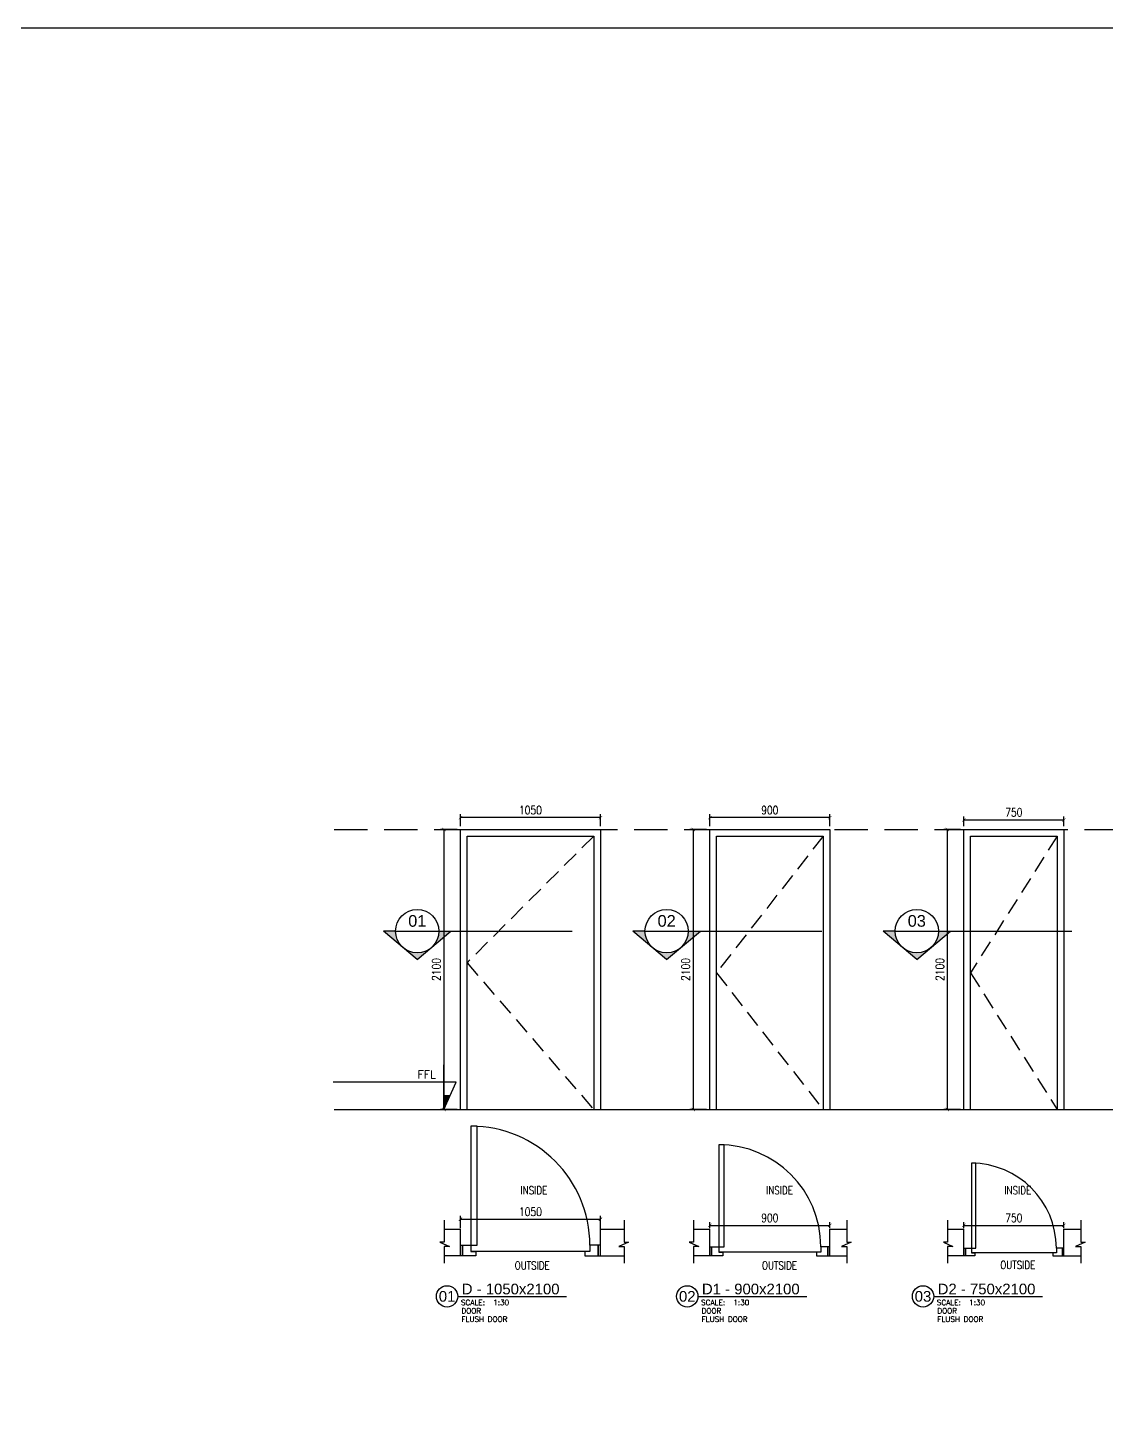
# Model space of a CAD drawing. Extents: x -32840 to 422982, y 280745 to 888746.
# Drawn here: x 333344 to 341432, y 415753 to 426137 of the extents above; entities that cross this region are included whole.
import ezdxf
from ezdxf.enums import TextEntityAlignment as Align

# ---------------------------------------------------------------- set-up
doc = ezdxf.new("R2010")
doc.units = 0
doc.header["$LTSCALE"] = 1000
doc.header["$PDMODE"] = 3
for name, pattern in [('CONTINOUS', [0]), ('HIDDEN', [0.375, 0.25, -0.125]), ('HIDDEN2', [0.1875, 0.125, -0.0625])]:
    doc.linetypes.add(name, pattern=pattern)
doc.layers.get('Defpoints').update_dxf_attribs({"linetype": 'HIDDEN'})
for name, color, linetype in [('A-Dim det', 3, 'Continuous'), ('A-DOOR', 1, 'Continuous'), ('A-FL-Drop', 3, 'Continuous'), ('A-HAT', 8, 'Continuous'), ('A-HATCH', 8, 'Continuous'), ('A-RD', 6, 'Continuous'), ('A-Tag LVl', 2, 'Continuous'), ('A-WALL', 7, 'CONTINOUS')]:
    doc.layers.add(name, color=color, linetype=linetype)
doc.styles.add('Arial', font='arial.ttf')
doc.styles.add('ROMANS', font='romans.shx', dxfattribs={"width": 0.8})
doc.dimstyles.new('A-Det', dxfattribs={"dimscale": 25, "dimtxt": 2.5, "dimasz": 1, "dimexe": 1, "dimexo": 1, "dimgap": 1, "dimtad": 1, "dimdec": 0, "dimlfac": -0.01, "dimzin": 3, "dimdsep": 46, "dimtxsty": 'ROMANS', "dimblk": 'ARCHTICK', "dimcen": 1, "dimclrd": 256, "dimclre": 256, "dimclrt": 6, "dimadec": 0, "dimazin": 0, "dimtfac": 1, "dimtdec": 0, "dimtix": 1, "dimtmove": 1, "dimatfit": 3, "dimfxl": 1, "dimfrac": 2, "dimtolj": 1, "dimtzin": 3, "dimarcsym": 0})

# ---------------------------------------------------------------- blocks, each defined once
blk = doc.blocks.new('_ArchTick')
at = {"color": 0, "linetype": 'ByBlock', "const_width": 0.15}
blk.add_lwpolyline([(-0.5, -0.5), (0.5, 0.5)], dxfattribs=at)
blk = doc.blocks.new('*D227')
at = {"layer": 'A-Dim det', "lineweight": -2, "transparency": 16777216}
for p, q in [((338434, 420124), (338310, 420124)), ((338335, 420124), (338335, 418024)), ((338434, 418024), (338310, 418024))]:
    blk.add_line(p, q, dxfattribs=at)
at = {"layer": 'Defpoints', "color": 0, "transparency": 16777216}
for p in [(338459, 420124), (338335, 418024), (338459, 418024)]:
    blk.add_point(p, dxfattribs=at)
at = {"layer": 'A-Dim det', "lineweight": -2, "transparency": 16777216, "xscale": 25, "yscale": 25, "zscale": 25}
for p, rotation in [((338335, 420124), 90), ((338335, 418024), 270)]:
    blk.add_blockref('_ArchTick', p, dxfattribs=dict(at, rotation=rotation))
at = {"layer": 'A-Dim det', "color": 6, "transparency": 16777216, "insert": (338278, 419074), "char_height": 62.5, "attachment_point": 5, "rotation": 90, "style": 'ROMANS'}
blk.add_mtext('\\A1;2100', dxfattribs=at)
blk = doc.blocks.new('*D228')
at = {"layer": 'A-Dim det', "lineweight": -2, "transparency": 16777216}
for p, q in [((338459, 420149), (338459, 420238)), ((339359, 420213), (338459, 420213)), ((339359, 420149), (339359, 420238))]:
    blk.add_line(p, q, dxfattribs=at)
at = {"layer": 'Defpoints', "color": 0, "transparency": 16777216}
for p in [(338459, 420213), (338459, 420124), (339359, 420124)]:
    blk.add_point(p, dxfattribs=at)
at = {"layer": 'A-Dim det', "lineweight": -2, "transparency": 16777216, "xscale": 25, "yscale": 25, "zscale": 25, "rotation": 180}
blk.add_blockref('_ArchTick', (338459, 420213), dxfattribs=at)
at = {"layer": 'A-Dim det', "lineweight": -2, "transparency": 16777216, "xscale": 25, "yscale": 25, "zscale": 25}
blk.add_blockref('_ArchTick', (339359, 420213), dxfattribs=at)
at = {"layer": 'A-Dim det', "color": 6, "transparency": 16777216, "insert": (338909, 420269), "char_height": 62.5, "attachment_point": 5, "style": 'ROMANS'}
blk.add_mtext('\\A1;900', dxfattribs=at)
blk = doc.blocks.new('1000 SINGLE 1')
for p, q in [((120, 925), (75, 925)), ((75, 925), (75, 75)), ((120, 75), (120, 925)), ((15, 0), (15, 75)), ((15, 75), (75, 75)), ((75, 75), (75, 30)), ((75, 75), (120, 75)), ((75, 30), (110, 30)), ((110, 30), (110, 0)), ((925, 30), (890, 30)), ((890, 30), (890, 0)), ((985, 75), (925, 75)), ((925, 75), (925, 30)), ((985, 0), (985, 75)), ((110, 0), (15, 0)), ((890, 0), (985, 0))]:
    blk.add_line(p, q)
at = {"color": 8}
for p, q in [((0, 0), (0, 75)), ((0, 75), (15, 75)), ((15, 0), (0, 0)), ((15, 75), (15, 0)), ((1000, 75), (985, 75)), ((985, 75), (985, 0)), ((1000, 0), (1000, 75)), ((985, 0), (1000, 0))]:
    blk.add_line(p, q, dxfattribs=at)
blk.add_arc((75, 75), 850, 0, 90, dxfattribs=at)
blk = doc.blocks.new('TAG-LABEL')
at = {"linetype": 'Continuous'}
blk.add_line((-65.32, 0), (-24.49, 0), dxfattribs=at)
blk.add_circle((-69.32, 0), 4, dxfattribs=at)
at = {"color": 6, "style": 'ROMANS'}
blk.add_text('SCALE:', height=2, dxfattribs=at).set_placement((-64.13, -3.31))
at = {"color": 6, "style": 'Arial'}
blk.add_attdef('88', text='', height=4, dxfattribs=at).set_placement((-69.32, 0), align=Align.MIDDLE_CENTER)
at = {"color": 6}
for tag, p, height, style in [('LABELNAME', (-63.82, 0.75), 4, 'Arial'), ('DES.LINE.01', (-63.94, -6.44), 2, 'ROMANS'), ('SCALE', (-52.05, -3.31), 2, 'ROMANS'), ('DES.LINE.02', (-63.94, -9.56), 2, 'ROMANS')]:
    blk.add_attdef(tag, p, '', height=height, dxfattribs=dict(at, style=style))
blk = doc.blocks.new('*D229')
at = {"layer": 'A-Dim det', "lineweight": -2, "transparency": 16777216}
for p, q in [((338459, 417133), (338459, 417180)), ((338459, 417155), (339359, 417155)), ((339359, 417133), (339359, 417180))]:
    blk.add_line(p, q, dxfattribs=at)
at = {"layer": 'Defpoints', "color": 0, "transparency": 16777216}
for p in [(339359, 417155), (338459, 417108), (339359, 417108)]:
    blk.add_point(p, dxfattribs=at)
at = {"layer": 'A-Dim det', "lineweight": -2, "transparency": 16777216, "xscale": 25, "yscale": 25, "zscale": 25, "rotation": 180}
blk.add_blockref('_ArchTick', (338459, 417155), dxfattribs=at)
at = {"layer": 'A-Dim det', "lineweight": -2, "transparency": 16777216, "xscale": 25, "yscale": 25, "zscale": 25}
blk.add_blockref('_ArchTick', (339359, 417155), dxfattribs=at)
at = {"layer": 'A-Dim det', "color": 6, "transparency": 16777216, "insert": (338909, 417211), "char_height": 62.5, "attachment_point": 5, "style": 'ROMANS'}
blk.add_mtext('\\A1;900', dxfattribs=at)
blk = doc.blocks.new('*D230')
at = {"layer": 'A-Dim det', "lineweight": -2, "transparency": 16777216}
for p, q in [((340339, 420124), (340215, 420124)), ((340240, 420124), (340240, 418024)), ((340339, 418024), (340215, 418024))]:
    blk.add_line(p, q, dxfattribs=at)
at = {"layer": 'Defpoints', "color": 0, "transparency": 16777216}
for p in [(340364, 420124), (340240, 418024), (340364, 418024)]:
    blk.add_point(p, dxfattribs=at)
at = {"layer": 'A-Dim det', "lineweight": -2, "transparency": 16777216, "xscale": 25, "yscale": 25, "zscale": 25}
for p, rotation in [((340240, 420124), 90), ((340240, 418024), 270)]:
    blk.add_blockref('_ArchTick', p, dxfattribs=dict(at, rotation=rotation))
at = {"layer": 'A-Dim det', "color": 6, "transparency": 16777216, "insert": (340184, 419074), "char_height": 62.5, "attachment_point": 5, "rotation": 90, "style": 'ROMANS'}
blk.add_mtext('\\A1;2100', dxfattribs=at)
blk = doc.blocks.new('*D231')
at = {"layer": 'A-Dim det', "lineweight": -2, "transparency": 16777216}
for p, q in [((340364, 417133), (340364, 417180)), ((340364, 417155), (341114, 417155)), ((341114, 417133), (341114, 417180))]:
    blk.add_line(p, q, dxfattribs=at)
at = {"layer": 'Defpoints', "color": 0, "transparency": 16777216}
for p in [(341114, 417155), (340364, 417108), (341114, 417108)]:
    blk.add_point(p, dxfattribs=at)
at = {"layer": 'A-Dim det', "lineweight": -2, "transparency": 16777216, "xscale": 25, "yscale": 25, "zscale": 25, "rotation": 180}
blk.add_blockref('_ArchTick', (340364, 417155), dxfattribs=at)
at = {"layer": 'A-Dim det', "lineweight": -2, "transparency": 16777216, "xscale": 25, "yscale": 25, "zscale": 25}
blk.add_blockref('_ArchTick', (341114, 417155), dxfattribs=at)
at = {"layer": 'A-Dim det', "color": 6, "transparency": 16777216, "insert": (340739, 417211), "char_height": 62.5, "attachment_point": 5, "style": 'ROMANS'}
blk.add_mtext('\\A1;750', dxfattribs=at)
blk = doc.blocks.new('TAG-SEC-ARROW')
h = blk.add_hatch(color=256)
h.paths.add_polyline_path([(-10.11, 0), (-6.5, 0, -0.2206), (-4.2, 4.96)])
h.paths.add_polyline_path([(0, 8.49), (-4.16, 5, -0.175251), (0, 6.5, -0.175251), (4.16, 5)])
h.paths.add_polyline_path([(4.2, 4.96, -0.2206), (6.5, 0), (10.11, 0)])
for p, q in [((0, 8.49), (-10.11, 0)), ((0, 8.49), (10.11, 0)), ((-6.5, 0), (-10.11, 0)), ((6.5, 0), (46.5, 0))]:
    blk.add_line(p, q)
blk.add_arc((0, 0), 6.5, 0, 180)
blk = doc.blocks.new('TAG-SEC')
blk.add_line((-6.5, 0), (6.5, 0))
blk.add_circle((0, 0), 6.5)
at = {"color": 6, "style": 'Arial'}
blk.add_attdef('88', text='', height=3.5, dxfattribs=at).set_placement((0, 3.08), align=Align.MIDDLE_CENTER)
at = {"color": 6, "style": 'ROMANS', "width": 0.708488}
blk.add_attdef('X8-X-8888', text='', height=1.75, dxfattribs=at).set_placement((-5.58, -2.55), (5.58, -2.55), align=Align.FIT)
blk = doc.blocks.new('*D253')
at = {"layer": 'A-Dim det', "lineweight": -2, "transparency": 16777216}
for p, q in [((336564, 420124), (336440, 420124)), ((336465, 420124), (336465, 418024)), ((336564, 418024), (336440, 418024))]:
    blk.add_line(p, q, dxfattribs=at)
at = {"layer": 'Defpoints', "color": 0, "transparency": 16777216}
for p in [(336589, 420124), (336465, 418024), (336589, 418024)]:
    blk.add_point(p, dxfattribs=at)
at = {"layer": 'A-Dim det', "lineweight": -2, "transparency": 16777216, "xscale": 25, "yscale": 25, "zscale": 25}
for p, rotation in [((336465, 420124), 90), ((336465, 418024), 270)]:
    blk.add_blockref('_ArchTick', p, dxfattribs=dict(at, rotation=rotation))
at = {"layer": 'A-Dim det', "color": 6, "transparency": 16777216, "insert": (336408, 419074), "char_height": 62.5, "attachment_point": 5, "rotation": 90, "style": 'ROMANS'}
blk.add_mtext('\\A1;2100', dxfattribs=at)
blk = doc.blocks.new('*D254')
at = {"layer": 'A-Dim det', "lineweight": -2, "transparency": 16777216}
for p, q in [((336589, 420149), (336589, 420238)), ((337639, 420213), (336589, 420213)), ((337639, 420149), (337639, 420238))]:
    blk.add_line(p, q, dxfattribs=at)
at = {"layer": 'Defpoints', "color": 0, "transparency": 16777216}
for p in [(336589, 420213), (336589, 420124), (337639, 420124)]:
    blk.add_point(p, dxfattribs=at)
at = {"layer": 'A-Dim det', "lineweight": -2, "transparency": 16777216, "xscale": 25, "yscale": 25, "zscale": 25, "rotation": 180}
blk.add_blockref('_ArchTick', (336589, 420213), dxfattribs=at)
at = {"layer": 'A-Dim det', "lineweight": -2, "transparency": 16777216, "xscale": 25, "yscale": 25, "zscale": 25}
blk.add_blockref('_ArchTick', (337639, 420213), dxfattribs=at)
at = {"layer": 'A-Dim det', "color": 6, "transparency": 16777216, "insert": (337114, 420269), "char_height": 62.5, "attachment_point": 5, "style": 'ROMANS'}
blk.add_mtext('\\A1;1050', dxfattribs=at)
blk = doc.blocks.new('*D255')
at = {"layer": 'A-Dim det', "lineweight": -2, "transparency": 16777216}
for p, q in [((336589, 417133), (336589, 417226)), ((336589, 417201), (337639, 417201)), ((337639, 417105), (337639, 417226))]:
    blk.add_line(p, q, dxfattribs=at)
at = {"layer": 'Defpoints', "color": 0, "transparency": 16777216}
for p in [(337639, 417201), (336589, 417108), (337639, 417080)]:
    blk.add_point(p, dxfattribs=at)
at = {"layer": 'A-Dim det', "lineweight": -2, "transparency": 16777216, "xscale": 25, "yscale": 25, "zscale": 25, "rotation": 180}
blk.add_blockref('_ArchTick', (336589, 417201), dxfattribs=at)
at = {"layer": 'A-Dim det', "lineweight": -2, "transparency": 16777216, "xscale": 25, "yscale": 25, "zscale": 25}
blk.add_blockref('_ArchTick', (337639, 417201), dxfattribs=at)
at = {"layer": 'A-Dim det', "color": 6, "transparency": 16777216, "insert": (337114, 417257), "char_height": 62.5, "attachment_point": 5, "style": 'ROMANS'}
blk.add_mtext('\\A1;1050', dxfattribs=at)
blk = doc.blocks.new('*D256')
at = {"layer": 'A-Dim det', "lineweight": -2, "transparency": 16777216}
for p, q in [((340364, 420149), (340364, 420221)), ((340364, 420196), (341114, 420196)), ((341114, 420149), (341114, 420221))]:
    blk.add_line(p, q, dxfattribs=at)
at = {"layer": 'Defpoints', "color": 0, "transparency": 16777216}
for p in [(341114, 420196), (340364, 420124), (341114, 420124)]:
    blk.add_point(p, dxfattribs=at)
at = {"layer": 'A-Dim det', "lineweight": -2, "transparency": 16777216, "xscale": 25, "yscale": 25, "zscale": 25, "rotation": 180}
blk.add_blockref('_ArchTick', (340364, 420196), dxfattribs=at)
at = {"layer": 'A-Dim det', "lineweight": -2, "transparency": 16777216, "xscale": 25, "yscale": 25, "zscale": 25}
blk.add_blockref('_ArchTick', (341114, 420196), dxfattribs=at)
at = {"layer": 'A-Dim det', "color": 6, "transparency": 16777216, "insert": (340739, 420252), "char_height": 62.5, "attachment_point": 5, "style": 'ROMANS'}
blk.add_mtext('\\A1;750', dxfattribs=at)
blk = doc.blocks.new('TAG-LVL-SEC')
blk.add_hatch(color=256).paths.add_polyline_path([(0, 3.42), (-1.53, 3.42), (0, 0)])
for p, q in [((0, 0), (0, 11.17)), ((0, 0), (-3.06, 6.83)), ((-3.06, 6.83), (27.63, 6.83)), ((-1.53, 3.42), (0, 3.42))]:
    blk.add_line(p, q)
at = {"color": 6, "style": 'ROMANS'}
for tag, p in [('LEVEL', (1.61, 7.76)), ('LEVELTAG', (1.44, 3.9))]:
    blk.add_attdef(tag, p, '', height=2, dxfattribs=at)

msp = doc.modelspace()

# ---------------------------------------------------------------- linework, layer by layer
msp.add_lwpolyline([(316695.9, 426137), (422982.3, 426137), (422982.3, 403263.5), (316695.9, 403263.5)], close=True)
at = {"layer": 'A-DOOR'}
for points in [[(336588.6, 418023.8), (336588.6, 420123.8), (337638.6, 420123.8), (337638.6, 418023.8)], [(336638.6, 418023.8), (336638.6, 420073.8), (337588.6, 420073.8), (337588.6, 418023.8)], [(338458.8, 418023.8), (338458.8, 420123.8), (339358.8, 420123.8), (339358.8, 418023.8)], [(338508.8, 418023.8), (338508.8, 420073.8), (339308.8, 420073.8), (339308.8, 418023.8)], [(340364.2, 418023.8), (340364.2, 420123.8), (341114.2, 420123.8), (341114.2, 418023.8)], [(340414.2, 418023.8), (340414.2, 420073.8), (341064.2, 420073.8), (341064.2, 418023.8)]]:
    msp.add_lwpolyline(points, dxfattribs=at)
at = {"layer": 'A-FL-Drop'}
for p, q in [((337559.9, 416959), (336667.4, 416959)), ((339291.3, 416954.5), (338526.3, 416954.5)), ((341058, 416950), (340420.5, 416950))]:
    msp.add_line(p, q, dxfattribs=at)
at = {"layer": 'A-HAT'}
for points in [[(336467, 417194.8), (336467, 417029.3), (336435.3, 417029.3), (336507, 416997.4), (336467, 416997.4), (336467, 416871)], [(337816.9, 417194.8), (337816.9, 417029.3), (337848.7, 417029.3), (337776.9, 416997.4), (337816.9, 416997.4), (337816.9, 416871)], [(338337.1, 417194.8), (338337.1, 417029.3), (338305.4, 417029.3), (338377.1, 416997.4), (338337.1, 416997.4), (338337.1, 416871)], [(339487, 417194.8), (339487, 417029.3), (339518.8, 417029.3), (339447, 416997.4), (339487, 416997.4), (339487, 416871)], [(340242.6, 417194.8), (340242.6, 417029.3), (340210.9, 417029.3), (340282.6, 416997.4), (340242.6, 416997.4), (340242.6, 416871)], [(341242.5, 417194.8), (341242.5, 417029.3), (341274.3, 417029.3), (341202.5, 416997.4), (341242.5, 416997.4), (341242.5, 416871)]]:
    msp.add_lwpolyline(points, dxfattribs=at)
at = {"layer": 'A-HATCH', "linetype": 'HIDDEN2'}
for p, q in [((337588.6, 420073.8), (336638.6, 419123.8)), ((339308.8, 420073.8), (338508.8, 419048.8)), ((341064.2, 420073.8), (340414.2, 419048.8)), ((336638.6, 419123.8), (337588.6, 418023.8)), ((338508.8, 419048.8), (339308.8, 418023.8)), ((340414.2, 419048.8), (341064.2, 418023.8))]:
    msp.add_line(p, q, dxfattribs=at)
at = {"layer": 'A-WALL', "linetype": 'HIDDEN'}
msp.add_line((335642.9, 420123.8), (349025.7, 420123.8), dxfattribs=at)
at = {"layer": 'A-WALL'}
for p, q in [((335642.9, 418023.8), (400304, 418023.8)), ((336467, 417127.5), (336588.6, 417127.5)), ((336588.6, 416927.5), (336588.6, 417127.5)), ((337638.6, 417127.5), (337816.9, 417127.5)), ((337638.6, 416927.5), (337638.6, 417127.5)), ((338337.1, 417127.5), (338458.8, 417127.5)), ((338458.8, 416927.5), (338458.8, 417127.5)), ((339358.8, 417127.5), (339487, 417127.5)), ((339358.8, 416927.5), (339358.8, 417127.5)), ((340242.6, 417127.5), (340364.2, 417127.5)), ((340364.2, 416927.5), (340364.2, 417127.5)), ((341114.2, 417127.5), (341242.5, 417127.5)), ((341114.2, 416927.5), (341114.2, 417127.5)), ((336588.6, 416927.5), (336467, 416927.5)), ((337638.6, 416927.5), (337816.9, 416927.5)), ((338458.8, 416927.5), (338337.1, 416927.5)), ((339358.8, 416927.5), (339487, 416927.5)), ((340364.2, 416927.5), (340242.6, 416927.5)), ((341114.2, 416927.5), (341242.5, 416927.5))]:
    msp.add_line(p, q, dxfattribs=at)

# ---------------------------------------------------------------- block references
at = {"layer": 'A-DOOR'}
for p, xscale, yscale, zscale in [((336588.6, 416927.5), 1.050000000000015, 1.050000000000015, 1.050000000000015), ((338458.8, 416927.5), 0.8999999994412065, 0.8999999994412065, 0.8999999994412065), ((340364.2, 416927.5), 0.75, 0.75, 0.75)]:
    msp.add_blockref('1000 SINGLE 1', p, dxfattribs=dict(at, xscale=xscale, yscale=yscale, zscale=zscale))
at = {"layer": 'A-Tag LVl'}
for name, p, xscale, yscale, zscale, values in [('TAG-SEC', (336265.4, 419361.4), 25, 25, 25, {'88': '01'}), ('TAG-SEC', (338135.5, 419361.4), 25, 25, 25, {'88': '02'}), ('TAG-SEC', (340011.3, 419361.4), 25, 25, 25, {'88': '03'}), ('TAG-LABEL', (337875.5, 416622.7), 20, 20, 20, {'88': '01', 'LABELNAME': 'D - 1050x2100', 'SCALE': '1:30', 'DES.LINE.01': 'DOOR', 'DES.LINE.02': 'FLUSH DOOR'}), ('TAG-LABEL', (339676.4, 416622.7), 20, 20, 20, {'88': '02', 'LABELNAME': 'D1 - 900x2100', 'SCALE': '1:30', 'DES.LINE.01': 'DOOR', 'DES.LINE.02': 'FLUSH DOOR'}), ('TAG-LABEL', (341444.2, 416622.7), 20, 20, 20, {'88': '03', 'LABELNAME': 'D2 - 750x2100', 'SCALE': '1:30', 'DES.LINE.01': 'DOOR', 'DES.LINE.02': 'FLUSH DOOR'})]:
    msp.add_blockref(name, p, dxfattribs=dict(at, xscale=xscale, yscale=yscale, zscale=zscale)).add_auto_attribs(values)
at = {"layer": 'A-Tag LVl', "xscale": -25, "yscale": 25, "zscale": 25, "rotation": 180}
for p in [(336265.4, 419361.4), (338135.5, 419361.4), (340011.3, 419361.4)]:
    msp.add_blockref('TAG-SEC-ARROW', p, dxfattribs=at)
at = {"layer": 'A-Tag LVl'}
ref = msp.add_blockref('TAG-LVL-SEC', (336464.6, 418023.8), dxfattribs=dict(at, xscale=-30, yscale=30, zscale=30))
ref.add_attrib('LEVEL', 'FFL', dxfattribs={"layer": '0', "color": 6, "height": 60, "style": 'ROMANS'}).set_placement((336404.4, 418256.7), align=Align.RIGHT)

# ---------------------------------------------------------------- texts
at = {"layer": 'A-RD', "style": 'ROMANS', "width": 0.8}
for s, p in [('INSIDE', (337140, 417417.8)), ('INSIDE', (338981.6, 417417.8)), ('INSIDE', (340768.7, 417417.8)), ('OUTSIDE', (337127.3, 416854.4)), ('OUTSIDE', (338981.6, 416854.4)), ('OUTSIDE', (340768.7, 416858))]:
    msp.add_text(s, height=60, dxfattribs=at).set_placement(p, align=Align.MIDDLE_CENTER)

# ---------------------------------------------------------------- dimensions: what is measured, and where the dimension line sits
at = {"layer": 'A-Dim det'}
for base, p1, p2, picture, middle in [((336588.6469312, 420212.7897138), (337638.6469312, 420123.8203553), (336588.6469312, 420123.8203553), '*D254', (337113.6469312, 420269.0397138)), ((338458.8, 420212.8), (339358.8, 420123.8), (338458.8, 420123.8), '*D228', (338908.8, 420269)), ((341114.247244, 420195.6968135), (340364.247244, 420123.8203553), (341114.247244, 420123.8203553), '*D256', (340739.247244, 420251.9468135)), ((337638.6469312, 417200.5186577), (336588.6469312, 417108.4849475), (337638.6469312, 417080.0729268), '*D255', (337113.6469312, 417256.7686577)), ((339358.8, 417154.6), (338458.8, 417108.5), (339358.8, 417108.5), '*D229', (338908.8, 417210.8)), ((341114.247244, 417154.5615308), (340364.247244, 417108.4849475), (341114.247244, 417108.4849475), '*D231', (340739.247244, 417210.8115308))]:
    dim = msp.add_linear_dim(base=base, p1=p1, p2=p2, dimstyle='A-Det', dxfattribs=at)
    dim.commit()
    dim.dimension.update_dxf_attribs({"geometry": picture, "text_midpoint": middle})
for base, p1, p2, picture, middle in [((336464.6, 418023.8), (336588.6, 420123.8), (336588.6, 418023.8), '*D253', (336408.3, 419073.8)), ((338334.7, 418023.8), (338458.8, 420123.8), (338458.8, 418023.8), '*D227', (338278.4, 419073.8)), ((340240.2, 418023.8), (340364.2, 420123.8), (340364.2, 418023.8), '*D230', (340183.9, 419073.8))]:
    dim = msp.add_linear_dim(base=base, p1=p1, p2=p2, angle=90, dimstyle='A-Det', dxfattribs=at)
    dim.commit()
    dim.dimension.update_dxf_attribs({"geometry": picture, "text_midpoint": middle})

doc.saveas('drawing.dxf')
